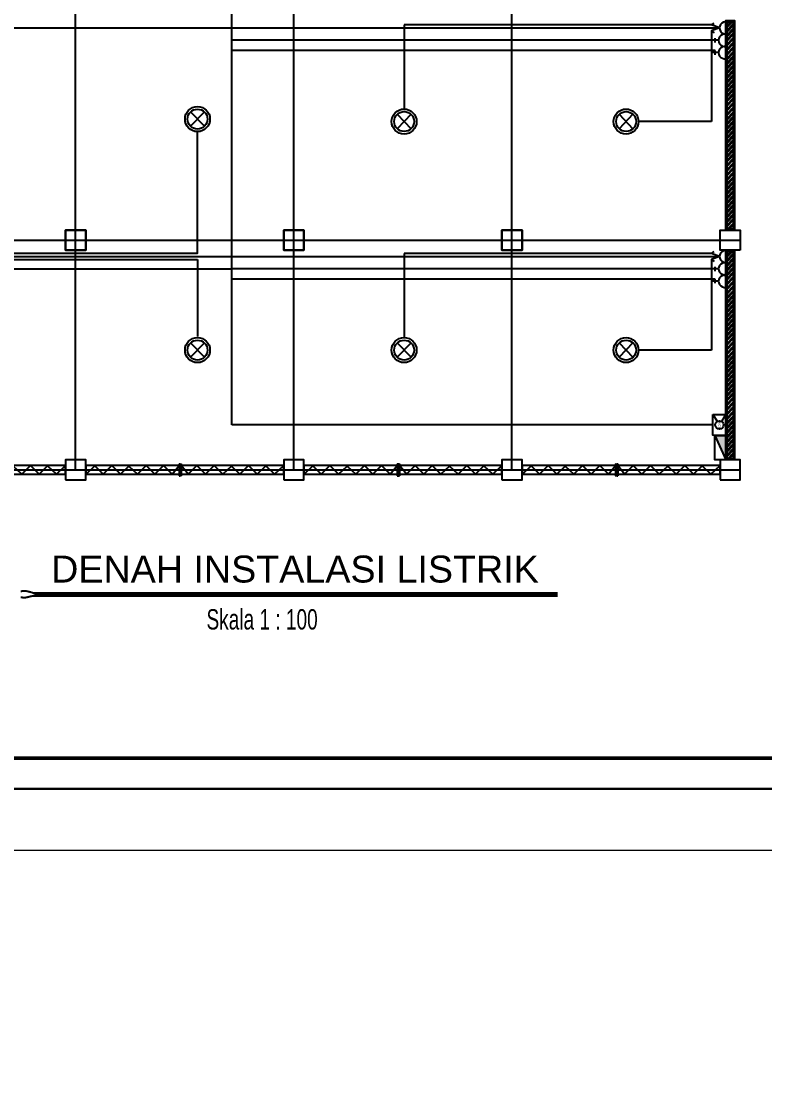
# Model space of a CAD drawing. Header units: centimetres. Extents: x -377343 to 693706, y 194584 to 813780.
# Drawn here: x 194920 to 196216, y 497226 to 499063 of the extents above; entities that cross this region are included whole.
import ezdxf

# ---------------------------------------------------------------- set-up
doc = ezdxf.new("R2010")
doc.units = ezdxf.units.CM
doc.layers.add('Kertas', color=252, linetype='Continuous', lineweight=20)
doc.layers.add('Legenda', color=252, linetype='Continuous', lineweight=20)
doc.layers.add('Layer1', color=7, linetype='Continuous')
doc.layers.add('PIPA', color=11, linetype='Continuous')
doc.styles.add('ROMANS', font='ROMANS.SHX', dxfattribs={"width": 0.7})
doc.styles.get("Standard").update_dxf_attribs({"font": 'arial.ttf'})

msp = doc.modelspace()

# ---------------------------------------------------------------- hatches: boundary and pattern name
at = {"layer": 'Layer1'}
h = msp.add_hatch(dxfattribs=at)
h.set_pattern_fill('ANSI32', color=256, scale=0.6)
h.set_pattern_definition([(45, (41476.0267, 4871.158), (-4.041115254, 4.041115254), []), (45, (41478.721, 4871.158), (-4.041115254, 4.041115254), [])])
h.paths.add_polyline_path([(196149.729, 499061.806), (196160.729, 499061.806), (196160.729, 498700.806), (196149.729, 498700.806)])
h = msp.add_hatch(dxfattribs=at)
h.set_pattern_fill('ANSI32', color=256, scale=0.6)
h.set_pattern_definition([(45, (41476.0267, 4471.158), (-4.041115254, 4.041115254), []), (45, (41478.721, 4471.158), (-4.041115254, 4.041115254), [])])
h.paths.add_polyline_path([(196149.729, 498661.806), (196160.729, 498661.806), (196160.729, 498300.806), (196149.729, 498300.806)])
h = msp.add_hatch(color=256, dxfattribs=at)
h.dxf.hatch_style = 1
h.paths.add_polyline_path([(196147.729, 498298.806), (196147.729, 498341.477), (196128.404, 498341.477)])

# ---------------------------------------------------------------- linework, layer by layer
at = {"layer": 'Kertas'}
msp.add_lwpolyline([(193540.519, 500796.755), (197981.273, 500796.755), (197981.273, 497618.673), (193540.519, 497618.673)], close=True, dxfattribs=at)
at = {"layer": 'Layer1'}
for p, q in [((195015.229, 498281.306), (195015.229, 500298.806)), ((195395.229, 498281.306), (195395.229, 500298.806)), ((195775.229, 498281.306), (195775.229, 500298.806)), ((195287.162, 498359.662), (195287.162, 500252.945)), ((194273.59, 499050.945), (196136.868, 499050.945)), ((196122.65, 499056.275), (195587.383, 499056.275)), ((195587.383, 499056.275), (195587.383, 498909.685)), ((196122.65, 499045.616), (196122.65, 498887.922)), ((196123.194, 499029.365), (195287.162, 499029.365)), ((196135.123, 499029.365), (196123.194, 499029.365)), ((196129.159, 499025.634), (196129.159, 499032.808)), ((196129.159, 499011.368), (195287.162, 499011.368)), ((196135.123, 499007.925), (196123.194, 499007.925)), ((196129.159, 499004.194), (196129.159, 499011.368)), ((195239.418, 498904.702), (195215.49, 498879.606)), ((195215.49, 498904.702), (195239.418, 498879.606)), ((195599.347, 498900.47), (195575.419, 498875.373)), ((195575.419, 498900.47), (195599.347, 498875.373)), ((195985.925, 498900.47), (195961.997, 498875.373)), ((195961.997, 498900.47), (195985.925, 498875.373)), ((196122.65, 498887.922), (195995.725, 498887.922)), ((194237.729, 498681.306), (196172.729, 498681.306)), ((196122.65, 498658.275), (195587.383, 498658.275)), ((195587.383, 498658.275), (195587.383, 498511.685)), ((194273.59, 498652.945), (196136.868, 498652.945)), ((196122.65, 498647.616), (196122.65, 498489.922)), ((194275.335, 498631.065), (195287.162, 498631.365)), ((196123.194, 498631.365), (195287.162, 498631.365)), ((196135.123, 498631.365), (196123.194, 498631.365)), ((196129.159, 498627.634), (196129.159, 498634.808)), ((196129.159, 498613.368), (195287.162, 498613.368)), ((196135.123, 498609.925), (196123.194, 498609.925)), ((196129.159, 498606.194), (196129.159, 498613.368)), ((195239.418, 498502.47), (195215.49, 498477.373)), ((195215.49, 498502.47), (195239.418, 498477.373)), ((195599.347, 498502.47), (195575.419, 498477.373)), ((195575.419, 498502.47), (195599.347, 498477.373)), ((195985.925, 498502.47), (195961.997, 498477.373)), ((195961.997, 498502.47), (195985.925, 498477.373)), ((196122.65, 498489.922), (195995.725, 498489.922)), ((196125.244, 498377.731), (196132.587, 498365.891)), ((196140.451, 498365.85), (196147.915, 498377.614)), ((196125.151, 498359.662), (195287.162, 498359.662)), ((196128.404, 498341.477), (196147.729, 498298.806)), ((195195.295, 498291.806), (195195.295, 498270.806)), ((195195.295, 498291.806), (195196.795, 498291.806)), ((195196.795, 498291.806), (195196.795, 498270.806)), ((195197.795, 498291.806), (195197.795, 498270.806)), ((195197.795, 498291.806), (195197.795, 498270.806)), ((195197.795, 498291.806), (195199.295, 498291.806)), ((195199.295, 498291.806), (195199.295, 498270.806)), ((195575.295, 498291.806), (195575.295, 498270.806)), ((195575.295, 498291.806), (195576.795, 498291.806)), ((195576.795, 498291.806), (195576.795, 498270.806)), ((195577.795, 498291.806), (195577.795, 498270.806)), ((195577.795, 498291.806), (195577.795, 498270.806)), ((195577.795, 498291.806), (195579.295, 498291.806)), ((195579.295, 498291.806), (195579.295, 498270.806)), ((195955.295, 498291.806), (195955.295, 498270.806)), ((195955.295, 498291.806), (195956.795, 498291.806)), ((195956.795, 498291.806), (195956.795, 498270.806)), ((195957.795, 498291.806), (195957.795, 498270.806)), ((195957.795, 498291.806), (195957.795, 498270.806)), ((195957.795, 498291.806), (195959.295, 498291.806)), ((195959.295, 498291.806), (195959.295, 498270.806)), ((194237.729, 498281.306), (196172.729, 498281.306)), ((194966.227, 498288.664), (194981.636, 498273.806)), ((194981.636, 498273.806), (194997.729, 498288.806)), ((195048.363, 498288.664), (195032.729, 498273.076)), ((195195.295, 498270.806), (195196.795, 498270.806)), ((195196.795, 498281.306), (195197.795, 498281.306)), ((195197.795, 498270.806), (195199.295, 498270.806)), ((195346.227, 498288.664), (195361.636, 498273.806)), ((195361.636, 498273.806), (195377.729, 498288.806)), ((195428.363, 498288.664), (195412.729, 498273.076)), ((195575.295, 498270.806), (195576.795, 498270.806)), ((195576.795, 498281.306), (195577.795, 498281.306)), ((195577.795, 498270.806), (195579.295, 498270.806)), ((195726.227, 498288.664), (195741.636, 498273.806)), ((195741.636, 498273.806), (195757.729, 498288.806)), ((195808.363, 498288.664), (195792.729, 498273.076)), ((195955.295, 498270.806), (195956.795, 498270.806)), ((195956.795, 498281.306), (195957.795, 498281.306)), ((195957.795, 498270.806), (195959.295, 498270.806)), ((196106.227, 498288.664), (196121.636, 498273.806)), ((196121.636, 498273.806), (196137.729, 498288.806)), ((194920.768, 498069.82), (194919.621, 498069.646)), ((194921.919, 498070.002), (194920.768, 498069.82)), ((194923.074, 498070.167), (194921.919, 498070.002)), ((194924.233, 498070.286), (194923.074, 498070.167)), ((194925.397, 498070.331), (194924.233, 498070.286)), ((194926.681, 498070.292), (194925.397, 498070.331)), ((194927.963, 498070.183), (194926.681, 498070.292)), ((194929.242, 498070.012), (194927.963, 498070.183)), ((194930.518, 498069.791), (194929.242, 498070.012)), ((194931.787, 498069.529), (194930.518, 498069.791)), ((194933.051, 498069.237), (194931.787, 498069.529)), ((194934.306, 498068.924), (194933.051, 498069.237)), ((194935.551, 498068.602), (194934.306, 498068.924)), ((194936.786, 498068.279), (194935.551, 498068.602)), ((194920.768, 498059.162), (194919.621, 498059.335)), ((194921.919, 498058.979), (194920.768, 498059.162)), ((194923.074, 498058.814), (194921.919, 498058.979)), ((194924.233, 498058.696), (194923.074, 498058.814)), ((194925.397, 498058.65), (194924.233, 498058.696)), ((194926.681, 498058.689), (194925.397, 498058.65)), ((194927.963, 498058.799), (194926.681, 498058.689)), ((194929.242, 498058.969), (194927.963, 498058.799)), ((194930.518, 498059.191), (194929.242, 498058.969)), ((194931.787, 498059.452), (194930.518, 498059.191)), ((194933.051, 498059.745), (194931.787, 498059.452)), ((194934.306, 498060.057), (194933.051, 498059.745)), ((194935.551, 498060.38), (194934.306, 498060.057)), ((194936.786, 498060.702), (194935.551, 498060.38)), ((194938.009, 498067.966), (194936.786, 498068.279)), ((194938.009, 498061.015), (194936.786, 498060.702)), ((194951.071, 498064.25), (194938.009, 498067.966)), ((194951.071, 498064.731), (194938.009, 498061.015)), ((194940.78, 498067.178), (195854.241, 498067.178)), ((194940.78, 498061.803), (195854.241, 498061.803)), ((194950.227, 498064.491), (195854.241, 498064.491))]:
    msp.add_line(p, q, dxfattribs=at)
for points in [[(196162.729, 498698.806), (196147.729, 498698.806), (196147.729, 499063.806), (196162.729, 499063.806)], [(196160.729, 498700.806), (196149.729, 498700.806), (196149.729, 499061.806), (196160.729, 499061.806)], [(195032.729, 498663.806), (194997.729, 498663.806), (194997.729, 498698.806), (195032.729, 498698.806)], [(194997.729, 498663.806), (195032.729, 498663.806), (195032.729, 498698.806), (194997.729, 498698.806)], [(195412.729, 498663.806), (195377.729, 498663.806), (195377.729, 498698.806), (195412.729, 498698.806)], [(195377.729, 498663.806), (195412.729, 498663.806), (195412.729, 498698.806), (195377.729, 498698.806)], [(195792.729, 498663.806), (195757.729, 498663.806), (195757.729, 498698.806), (195792.729, 498698.806)], [(195757.729, 498663.806), (195792.729, 498663.806), (195792.729, 498698.806), (195757.729, 498698.806)], [(196172.729, 498663.806), (196137.729, 498663.806), (196137.729, 498698.806), (196172.729, 498698.806)], [(196162.729, 498298.806), (196147.729, 498298.806), (196147.729, 498663.806), (196162.729, 498663.806)], [(196160.729, 498300.806), (196149.729, 498300.806), (196149.729, 498661.806), (196160.729, 498661.806)], [(196125.244, 498377.731), (196147.915, 498377.614), (196147.729, 498341.477), (196125.058, 498341.594)], [(196147.729, 498341.477), (196147.729, 498298.806), (196128.404, 498298.806), (196128.404, 498341.477)], [(194997.729, 498263.806), (195032.729, 498263.806), (195032.729, 498298.806), (194997.729, 498298.806)], [(195377.729, 498263.806), (195412.729, 498263.806), (195412.729, 498298.806), (195377.729, 498298.806)], [(195757.729, 498263.806), (195792.729, 498263.806), (195792.729, 498298.806), (195757.729, 498298.806)], [(196137.729, 498263.806), (196172.729, 498263.806), (196172.729, 498298.806), (196137.729, 498298.806)], [(194652.729, 498273.806), (194997.729, 498273.806), (194997.729, 498288.806), (194652.729, 498288.806)], [(195032.729, 498273.806), (195377.729, 498273.806), (195377.729, 498288.806), (195032.729, 498288.806)], [(195196.795, 498282.693), (195196.163, 498282.693), (195196.163, 498279.919), (195196.795, 498279.919)], [(195197.795, 498282.693), (195198.428, 498282.693), (195198.428, 498279.919), (195197.795, 498279.919)], [(195412.729, 498273.806), (195757.729, 498273.806), (195757.729, 498288.806), (195412.729, 498288.806)], [(195576.795, 498282.693), (195576.163, 498282.693), (195576.163, 498279.919), (195576.795, 498279.919)], [(195577.795, 498282.693), (195578.428, 498282.693), (195578.428, 498279.919), (195577.795, 498279.919)], [(195792.729, 498273.806), (196137.729, 498273.806), (196137.729, 498288.806), (195792.729, 498288.806)], [(195956.795, 498282.693), (195956.163, 498282.693), (195956.163, 498279.919), (195956.795, 498279.919)], [(195957.795, 498282.693), (195958.428, 498282.693), (195958.428, 498279.919), (195957.795, 498279.919)]]:
    msp.add_lwpolyline(points, close=True, dxfattribs=at)
for points in [[(196136.868, 499050.945), (196122.65, 499056.275), (196127.26, 499059.426)], [(196136.868, 499050.945), (196122.65, 499045.616), (196127.26, 499042.464)], [(194289.553, 498658.416), (195227.454, 498658.416), (195227.454, 498870.391)], [(196136.868, 498652.945), (196122.65, 498658.275), (196127.26, 498661.426)], [(194289.553, 498647.757), (195227.454, 498647.757)], [(195227.454, 498647.757), (195227.454, 498513.877)], [(196136.868, 498652.945), (196122.65, 498647.616), (196127.26, 498644.464)], [(194966.227, 498288.664), (194951.462, 498273.806), (194936.462, 498288.806), (194921.462, 498273.806), (194906.462, 498287.723), (194891.462, 498273.806), (194876.462, 498288.806), (194861.462, 498273.806), (194846.462, 498288.806), (194831.462, 498273.806), (194819.295, 498288.806)], [(195048.363, 498288.664), (195063.129, 498273.806), (195078.129, 498288.806), (195093.129, 498273.806), (195108.129, 498287.723), (195123.129, 498273.806), (195138.129, 498288.806), (195153.129, 498273.806), (195168.129, 498288.806), (195183.129, 498273.806), (195195.295, 498288.806)], [(195346.227, 498288.664), (195331.462, 498273.806), (195316.462, 498288.806), (195301.462, 498273.806), (195286.462, 498287.723), (195271.462, 498273.806), (195256.462, 498288.806), (195241.462, 498273.806), (195226.462, 498288.806), (195211.462, 498273.806), (195199.295, 498288.806)], [(195428.363, 498288.664), (195443.129, 498273.806), (195458.129, 498288.806), (195473.129, 498273.806), (195488.129, 498287.723), (195503.129, 498273.806), (195518.129, 498288.806), (195533.129, 498273.806), (195548.129, 498288.806), (195563.129, 498273.806), (195575.295, 498288.806)], [(195726.227, 498288.664), (195711.462, 498273.806), (195696.462, 498288.806), (195681.462, 498273.806), (195666.462, 498287.723), (195651.462, 498273.806), (195636.462, 498288.806), (195621.462, 498273.806), (195606.462, 498288.806), (195591.462, 498273.806), (195579.295, 498288.806)], [(195808.363, 498288.664), (195823.129, 498273.806), (195838.129, 498288.806), (195853.129, 498273.806), (195868.129, 498287.723), (195883.129, 498273.806), (195898.129, 498288.806), (195913.129, 498273.806), (195928.129, 498288.806), (195943.129, 498273.806), (195955.295, 498288.806)], [(196106.227, 498288.664), (196091.462, 498273.806), (196076.462, 498288.806), (196061.462, 498273.806), (196046.462, 498287.723), (196031.462, 498273.806), (196016.462, 498288.806), (196001.462, 498273.806), (195986.462, 498288.806), (195971.462, 498273.806), (195959.295, 498288.806)]]:
    msp.add_lwpolyline(points, dxfattribs=at)
for centre, radius in [((195227.454, 498892.154), 21.763), ((195227.454, 498892.154), 17.338), ((195587.383, 498887.922), 21.763), ((195587.383, 498887.922), 17.338), ((195973.961, 498887.922), 21.763), ((195973.961, 498887.922), 17.338), ((195227.454, 498489.922), 21.763), ((195587.383, 498489.922), 21.763), ((195973.961, 498489.922), 21.763), ((195227.454, 498489.922), 17.338), ((195587.383, 498489.922), 17.338), ((195973.961, 498489.922), 17.338), ((196136.487, 498359.604), 7.398)]:
    msp.add_circle(centre, radius, dxfattribs=at)
for centre in [(196147.729, 499050.945), (196145.984, 499029.365), (196145.984, 499007.925), (196147.729, 498652.945), (196145.984, 498631.365), (196145.984, 498609.925)]:
    msp.add_arc(centre, 10.861, 80.755174, 279.244826, dxfattribs=at)
at = {"layer": 'Legenda', "color": 5, "lineweight": 30}
msp.add_lwpolyline([(193701.028, 500636.246), (197874.267, 500636.246), (197874.267, 497725.679), (193701.028, 497725.679)], close=True, dxfattribs=at)
at = {"layer": 'Legenda', "color": 1, "lineweight": 50}
msp.add_lwpolyline([(193754.531, 500582.743), (197125.224, 500582.743), (197125.224, 497779.182), (193754.531, 497779.182)], close=True, dxfattribs=at)
at = {"layer": 'PIPA', "lineweight": 35, "extrusion": (0, 0.816497, 0.57735), "elevation": 193451.324}
msp.add_lwpolyline([(-421704.212, -325591.681), (-159560.265, -63447.734), (377343.333, -600351.331), (-158232.47, -1135927.133), (-693706.405, -600453.199), (-454216.825, -360963.619)], dxfattribs=at)

# ---------------------------------------------------------------- texts
at = {"layer": 'Layer1'}
msp.add_text('DENAH INSTALASI LISTRIK', height=46.96188, dxfattribs=at).set_placement((194972.586, 498085.171))
at = {"layer": 'Layer1', "insert": (196138.677, 498365.066), "char_height": 3.8947, "attachment_point": 1, "rotation": 270}
msp.add_mtext_dynamic_manual_height_columns('MCB', width=454.59463, gutter_width=1491.144, heights=[0], dxfattribs=at)
at = {"layer": 'Layer1', "insert": (195243.124, 498038.818), "char_height": 35.44622, "width": 16665.704, "attachment_point": 1, "style": 'ROMANS'}
msp.add_mtext('\\pt3.96;{\\fColonna MT|b0|i0|c0|p82;Skala 1 : 100}', dxfattribs=at)

doc.saveas('drawing.dxf')
